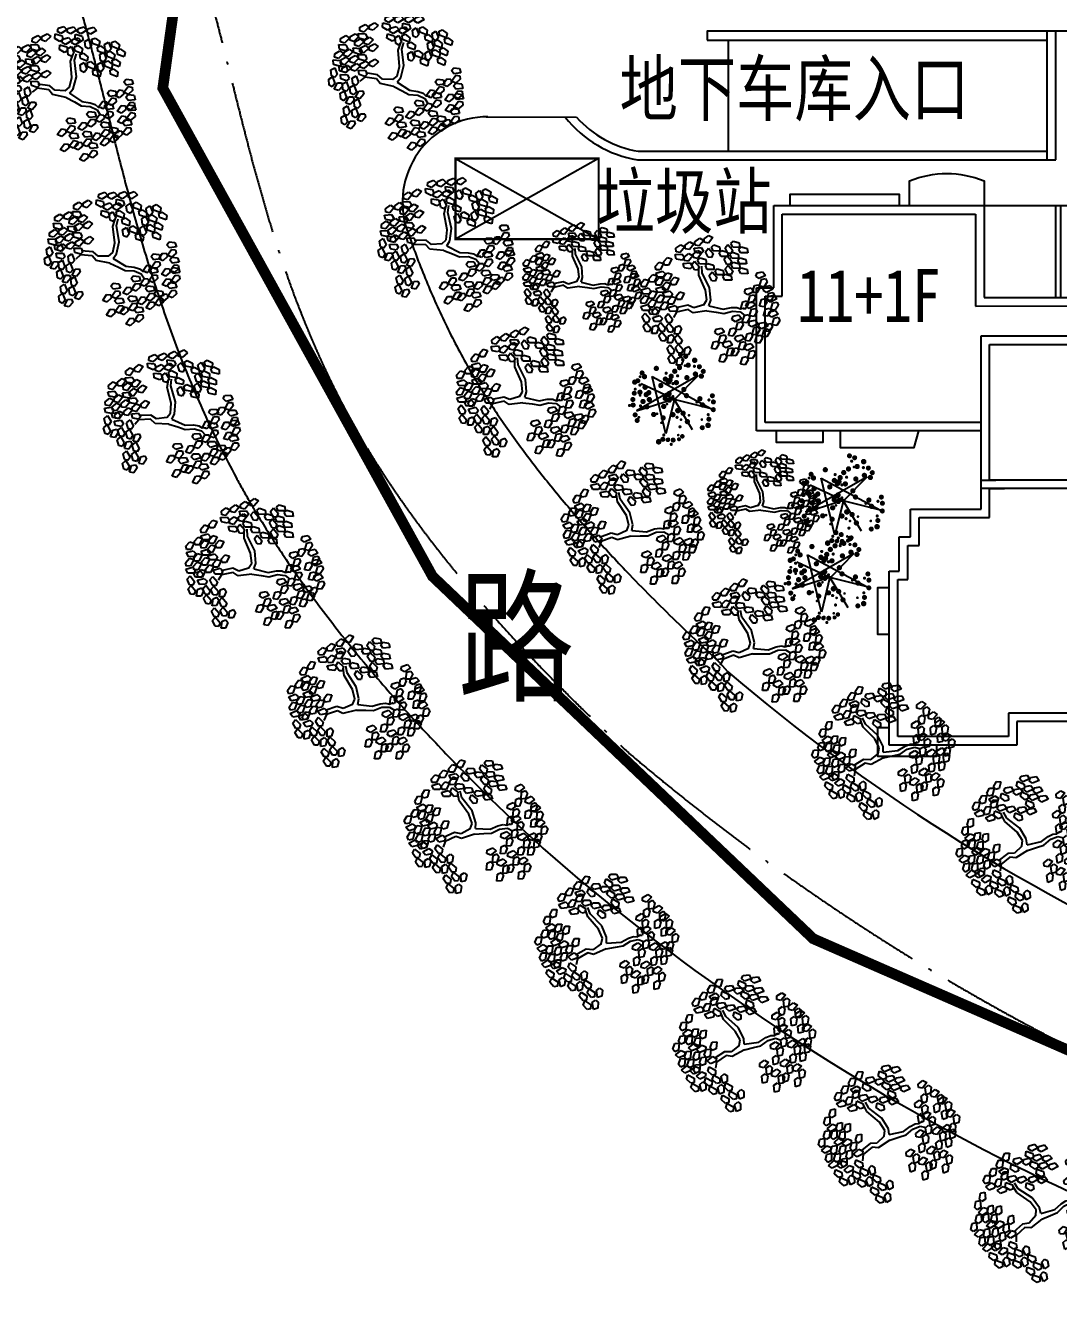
# Model space of a CAD drawing. Extents: x 302512 to 1034855, y -184136 to 410364.
# Drawn here: x 498352 to 546673, y 31654 to 91801 of the extents above; entities that cross this region are included whole.
import ezdxf
from ezdxf.enums import TextEntityAlignment as Align

# ---------------------------------------------------------------- set-up
doc = ezdxf.new("R2010")
doc.units = 0
doc.header["$MEASUREMENT"] = 0
doc.linetypes.add('ACAD_ISO04W100', pattern=[30.5, 24, -3, 0.5, -3])
doc.linetypes.add('DASHED2', pattern=[0.375, 0.25, -0.125])
for name, color, linetype in [('GREEN', 3, 'Continuous'), ('PUB_TEXT', 7, 'Continuous'), ('TREE', 3, 'Continuous'), ('TREE2', 84, 'Continuous'), ('WALL', 4, 'Continuous'), ('WZ', 2, 'Continuous'), ('建筑', 2, 'Continuous'), ('环境', 8, 'Continuous'), ('红线', 20, 'Continuous'), ('道路线', 161, 'Continuous')]:
    doc.layers.add(name, color=color, linetype=linetype)
doc.styles.add('-黑体', font='', dxfattribs={"width": 0.8})
doc.styles.add('DIM', font='txt')
doc.styles.get('-黑体').set_extended_font_data('黑体')

# ---------------------------------------------------------------- blocks, each defined once
blk = doc.blocks.new('A$C07F22EBB')
at = {"layer": 'WZ'}
for p, q in [((13999, 21473), (13999, 25770)), ((14239, 21473), (14239, 25770))]:
    blk.add_line(p, q, dxfattribs=at)
at = {"layer": '建筑'}
for p, q in [((800, 25770), (10640, 25770)), ((800, 21930), (800, 25770)), ((1200, 25370), (10240, 25370)), ((1200, 21530), (1200, 25370)), ((10240, 25370), (10244, 21070)), ((10640, 25770), (10643, 21470)), ((17595, 21475), (17600, 25770)), ((17600, 25770), (27425, 25794)), ((17995, 21076), (18000, 25371)), ((18000, 25371), (27026, 25393)), ((27026, 25393), (27035, 21558)), ((27425, 25794), (27434, 21959)), ((0, 15230), (0, 21930)), ((0, 21930), (800, 21930)), ((27434, 21959), (28234, 21961)), ((28234, 21961), (28250, 15261)), ((400, 15630), (400, 21530)), ((400, 21530), (1200, 21530)), ((10244, 21070), (17995, 21076)), ((10643, 21470), (17595, 21475)), ((27035, 21558), (27835, 21560)), ((27835, 21560), (27849, 15660)), ((10500, 12530), (10500, 19670)), ((10500, 19670), (15240, 19670)), ((10900, 12930), (10900, 19270)), ((10900, 19270), (14840, 19270)), ((14840, 19270), (14840, 12930)), ((15240, 19670), (15240, 12530)), ((27849, 15660), (15239, 15630)), ((10500, 15230), (0, 15230)), ((10500, 15630), (400, 15630)), ((10500, 12770), (10500, 15230)), ((14840, 15629), (14840, 12930)), ((28250, 15261), (15240, 15230)), ((15240, 15230), (15240, 12530)), ((10500, 11570), (10500, 12930)), ((10500, 12930), (11200, 12930)), ((14840, 12930), (10900, 12930)), ((14840, 12930), (12940, 12930)), ((15240, 12530), (10500, 12530)), ((10900, 11170), (10900, 12530)), ((10900, 12530), (11600, 12530)), ((15240, 12530), (13340, 12530)), ((7200, 11570), (10500, 11570)), ((7200, 10270), (7200, 11570)), ((7600, 11170), (10900, 11170)), ((7600, 9870), (7600, 11170)), ((6670, 10270), (7200, 10270)), ((6670, 8670), (6670, 10270)), ((19140, 10574), (19140, 2030)), ((19540, 10574), (19540, 1630)), ((7070, 9870), (7600, 9870)), ((7070, 8270), (7070, 9870)), ((6200, 8670), (6670, 8670)), ((6200, 530), (6200, 8670)), ((6600, 8270), (7070, 8270)), ((6600, 930), (6600, 8270)), ((11780, 2030), (11780, 930)), ((19140, 2030), (11780, 2030)), ((12180, 1630), (12180, 530)), ((19540, 1630), (12180, 1630)), ((11780, 930), (6600, 930)), ((12180, 530), (6200, 530))]:
    blk.add_line(p, q, dxfattribs=at)
for points in [[(7160, 25770), (7160, 26932, -0.194553), (10640, 26932), (10640, 25770), (17585, 25770), (17582, 26937, -0.194551), (21062, 26945), (21065, 25784)], [(17674, 15234, 0.292127), (18254, 12508, -0.217731), (19140, 10574)], [(18105, 15230, 0.308653), (18529, 12799, -0.216198), (19540, 10574, -0.261004)], [(19540, 6014, -1.219954), (14822, 1630, -5.709585)]]:
    blk.add_lwpolyline(points, format="xyb", dxfattribs=at)
for points in [[(1570, 25770), (1570, 26300), (6670, 26300), (6670, 25770)], [(21554, 25785), (21553, 26315), (26653, 26327), (26654, 25797)], [(920, 15230), (920, 14700), (3120, 14700), (3120, 15230)], [(3905, 15230), (3905, 14450), (7379, 14450), (7588, 15230)], [(20652, 15230), (20873, 14464), (24347, 14472), (24345, 15252)], [(25130, 15254), (25132, 14724), (27332, 14729), (27330, 15259)], [(6200, 5699), (5670, 5699), (5670, 7899), (6200, 7899)], [(8420, 530), (8420, 0), (5670, 0), (5670, 1350), (6200, 1350)]]:
    blk.add_lwpolyline(points, dxfattribs=at)
blk = doc.blocks.new('Plant22')
for p, q in [((-1850, -843), (452, 1797)), ((-254, 2085), (138, -85)), ((452, 1797), (949, -2202)), ((-1745, 1379), (138, -58)), ((2100, -398), (-1745, 1379)), ((138, -58), (-1850, -843)), ((112, -58), (-725, -1966)), ((949, -2202), (112, -58)), ((138, -85), (2100, -398))]:
    blk.add_line(p, q)
for points in [[(-490, 2451, 157, 157, 1), (-332, 2451, 157, 157, 1)], [(-311, 2351, 150, 150, 1), (-161, 2351, 150, 150, 1)], [(-6, 2374, 87.5, 87.5, 1), (81, 2374, 87.5, 87.5, 1)], [(112, 2163, 157, 157, 1), (269, 2163, 157, 157, 1)], [(214, 2410, 150, 150, 1), (364, 2410, 150, 150, 1)], [(-1771, 1897, 94.5, 94.5, 1), (-1676, 1897, 94.5, 94.5, 1)], [(-1653, 1739, 150, 150, 1), (-1503, 1739, 150, 150, 1)], [(-1391, 1943, 150, 150, 1), (-1241, 1943, 150, 150, 1)], [(-1144, 1379, 157, 157, 1), (-986, 1379, 157, 157, 1)], [(-1040, 2089, 150, 150, 1), (-890, 2089, 150, 150, 1)], [(-911, 1731, 78.7, 78.7, 1), (-832, 1731, 78.7, 78.7, 1)], [(-804, 1850, 157, 157, 1), (-646, 1850, 157, 157, 1)], [(-778, 2184, 87.5, 87.5, 1), (-691, 2184, 87.5, 87.5, 1)], [(-699, 1458, 157, 157, 1), (-542, 1458, 157, 157, 1)], [(-516, 1405, 157, 157, 1), (-359, 1405, 157, 157, 1)], [(-421, 2095, 94.5, 94.5, 1), (-326, 2095, 94.5, 94.5, 1)], [(-385, 1771, 157, 157, 1), (-228, 1771, 157, 157, 1)], [(923, 1876, 157, 157, 1), (1080, 1876, 157, 157, 1)], [(-2266, 1010, 150, 150, 1), (-2116, 1010, 150, 150, 1)], [(-2062, 1302, 150, 150, 1), (-1912, 1302, 150, 150, 1)], [(-2024, 1034, 87.5, 87.5, 1), (-1937, 1034, 87.5, 87.5, 1)], [(-1411, 1357, 94.5, 94.5, 1), (-1316, 1357, 94.5, 94.5, 1)], [(-1274, 1013, 157, 157, 1), (-1117, 1013, 157, 157, 1)], [(-830, 1144, 157, 157, 1), (-672, 1144, 157, 157, 1)], [(243, 1066, 157, 157, 1), (400, 1066, 157, 157, 1)], [(674, 813, 165, 165, 1), (839, 813, 165, 165, 1)], [(713, 1066, 157, 157, 1), (871, 1066, 157, 157, 1)], [(818, 804, 157, 157, 1), (975, 804, 157, 157, 1)], [(1053, 883, 157, 157, 1), (1211, 883, 157, 157, 1)], [(1055, 1231, 94.5, 94.5, 1), (1150, 1231, 94.5, 94.5, 1)], [(1420, 883, 157, 157, 1), (1577, 883, 157, 157, 1)], [(1760, 778, 157, 157, 1), (1917, 778, 157, 157, 1)], [(2279, 890, 94.5, 94.5, 1), (2374, 890, 94.5, 94.5, 1)], [(2432, 1185, 150, 150, 1), (2582, 1185, 150, 150, 1)], [(2520, 864, 150, 150, 1), (2670, 864, 150, 150, 1)], [(-1405, 412, 157, 157, 1), (-1248, 412, 157, 157, 1)], [(-1217, 274, 78.7, 78.7, 1), (-1138, 274, 78.7, 78.7, 1)], [(-673, 203, 157, 157, 1), (-515, 203, 157, 157, 1)], [(-407, 130, 78.7, 78.7, 1), (-328, 130, 78.7, 78.7, 1)], [(-228, 412, 157, 157, 1), (-71, 412, 157, 157, 1)], [(-176, 151, 157, 157, 1), (-19, 151, 157, 157, 1)], [(66, -70, 100, 100, 1), (166, -70, 100, 100, 1)], [(138, 386, 157, 157, 1), (295, 386, 157, 157, 1)], [(155, 98, 94.5, 94.5, 1), (250, 98, 94.5, 94.5, 1)], [(785, 548, 94.5, 94.5, 1), (880, 548, 94.5, 94.5, 1)], [(923, 412, 157, 157, 1), (1080, 412, 157, 157, 1)], [(1325, 584, 94.5, 94.5, 1), (1420, 584, 94.5, 94.5, 1)], [(1524, 72, 157, 157, 1), (1682, 72, 157, 157, 1)], [(2078, 580, 78.7, 78.7, 1), (2156, 580, 78.7, 78.7, 1)], [(2178, 438, 157, 157, 1), (2335, 438, 157, 157, 1)], [(2369, 98, 94.5, 94.5, 1), (2464, 98, 94.5, 94.5, 1)], [(2636, 291, 165, 165, 1), (2801, 291, 165, 165, 1)], [(-2566, -770, 165, 165, 1), (-2401, -770, 165, 165, 1)], [(-2295, -886, 150, 150, 1), (-2145, -886, 150, 150, 1)], [(-2023, -783, 94.5, 94.5, 1), (-1928, -783, 94.5, 94.5, 1)], [(-1505, -248, 78.7, 78.7, 1), (-1426, -248, 78.7, 78.7, 1)], [(-1248, -163, 157, 157, 1), (-1091, -163, 157, 157, 1)], [(-751, -529, 157, 157, 1), (-594, -529, 157, 157, 1)], [(-709, -819, 94.5, 94.5, 1), (-614, -819, 94.5, 94.5, 1)], [(-388, -626, 165, 165, 1), (-223, -626, 165, 165, 1)], [(635, -529, 157, 157, 1), (792, -529, 157, 157, 1)], [(844, -189, 157, 157, 1), (1002, -189, 157, 157, 1)], [(1995, -215, 157, 157, 1), (2152, -215, 157, 157, 1)], [(2100, -581, 157, 157, 1), (2257, -581, 157, 157, 1)], [(2403, -507, 150, 150, 1), (2553, -507, 150, 150, 1)], [(2491, -157, 150, 150, 1), (2641, -157, 150, 150, 1)], [(2486, -117, 87.5, 87.5, 1), (2573, -117, 87.5, 87.5, 1)], [(-2241, -902, 87.5, 87.5, 1), (-2154, -902, 87.5, 87.5, 1)], [(-2221, -1467, 94.5, 94.5, 1), (-2126, -1467, 94.5, 94.5, 1)], [(-2141, -1149, 135, 135, 1), (-2006, -1149, 135, 135, 1)], [(-2029, -1159, 78.8, 78.8, 1), (-1950, -1159, 78.8, 78.8, 1)], [(-1974, -1411, 150, 150, 1), (-1824, -1411, 150, 150, 1)], [(-1523, -1489, 78.7, 78.7, 1), (-1444, -1489, 78.7, 78.7, 1)], [(-1069, -1287, 94.5, 94.5, 1), (-974, -1287, 94.5, 94.5, 1)], [(-677, -1093, 78.7, 78.7, 1), (-598, -1093, 78.7, 78.7, 1)], [(-594, -1470, 157, 157, 1), (-437, -1470, 157, 157, 1)], [(-333, -973, 157, 157, 1), (-175, -973, 157, 157, 1)], [(-191, -1327, 78.7, 78.7, 1), (-112, -1327, 78.7, 78.7, 1)], [(739, -1627, 157, 157, 1), (897, -1627, 157, 157, 1)], [(709, -1255, 78.7, 78.7, 1), (788, -1255, 78.7, 78.7, 1)], [(949, -1287, 157, 157, 1), (1106, -1287, 157, 157, 1)], [(-1722, -1671, 120, 120, 1), (-1602, -1671, 120, 120, 1)], [(-1470, -1730, 135, 135, 1), (-1335, -1730, 135, 135, 1)], [(-369, -2402, 150, 150, 1), (-219, -2402, 150, 150, 1)], [(43, -2100, 78.7, 78.7, 1), (122, -2100, 78.7, 78.7, 1)], [(273, -2431, 150, 150, 1), (423, -2431, 150, 150, 1)], [(497, -2240, 94.5, 94.5, 1), (592, -2240, 94.5, 94.5, 1)], [(886, -2315, 150, 150, 1), (1036, -2315, 150, 150, 1)], [(1235, -1772, 94.5, 94.5, 1), (1330, -1772, 94.5, 94.5, 1)], [(1265, -2052, 150, 150, 1), (1415, -2052, 150, 150, 1)], [(1528, -1790, 150, 150, 1), (1678, -1790, 150, 150, 1)], [(-64, -2605, 165, 165, 1), (101, -2605, 165, 165, 1)]]:
    blk.add_lwpolyline(points, format="xyseb", close=True)
blk = doc.blocks.new('M_F18')
for p, q in [((-1054, 1505), (-932, 1605)), ((-1042, 1414), (-1054, 1505)), ((-933, 1400), (-1042, 1414)), ((-824, 1552), (-933, 1400)), ((-932, 1605), (-824, 1552)), ((-827, 1317), (-704, 1418)), ((-817, 1597), (-695, 1697)), ((-805, 1506), (-817, 1597)), ((-696, 1492), (-805, 1506)), ((-704, 1418), (-596, 1365)), ((-586, 1644), (-696, 1492)), ((-695, 1697), (-586, 1644)), ((-589, 1409), (-467, 1509)), ((-577, 1318), (-589, 1409)), ((-358, 1456), (-468, 1304)), ((-467, 1509), (-358, 1456)), ((-353, 1287), (-231, 1387)), ((-231, 1387), (-122, 1334)), ((-2, 1553), (59, 1699)), ((52, 1478), (-2, 1553)), ((155, 1517), (52, 1478)), ((59, 1699), (179, 1703)), ((179, 1703), (155, 1517)), ((208, 1557), (250, 1658)), ((327, 1412), (208, 1557)), ((236, 1304), (277, 1406)), ((250, 1658), (341, 1647)), ((277, 1406), (369, 1394)), ((406, 1503), (327, 1412)), ((341, 1647), (406, 1503)), ((369, 1394), (434, 1250)), ((410, 1506), (470, 1652)), ((464, 1432), (410, 1506)), ((566, 1470), (464, 1432)), ((470, 1652), (591, 1656)), ((591, 1656), (566, 1470)), ((620, 1510), (662, 1612)), ((739, 1365), (620, 1510)), ((662, 1612), (753, 1600)), ((681, 1450), (742, 1595)), ((735, 1375), (681, 1450)), ((838, 1414), (735, 1375)), ((818, 1456), (739, 1365)), ((742, 1595), (863, 1600)), ((753, 1600), (818, 1456)), ((863, 1600), (838, 1414)), ((891, 1454), (933, 1555)), ((1010, 1309), (891, 1454)), ((933, 1555), (1024, 1544)), ((1090, 1400), (1010, 1309)), ((1024, 1544), (1090, 1400)), ((1041, 1252), (1101, 1398)), ((1101, 1398), (1222, 1403)), ((1222, 1403), (1197, 1217)), ((-1554, 1048), (-1446, 1103)), ((-1548, 890), (-1554, 1048)), ((-1446, 1103), (-1391, 923)), ((-1265, 1017), (-1143, 1117)), ((-1034, 1064), (-1144, 912)), ((-1143, 1117), (-1034, 1064)), ((-1067, 1335), (-881, 1359)), ((-1032, 1219), (-1067, 1335)), ((-875, 1198), (-1032, 1219)), ((-1027, 1109), (-905, 1209)), ((-1015, 1018), (-1027, 1109)), ((-797, 1156), (-906, 1004)), ((-905, 1209), (-797, 1156)), ((-881, 1359), (-817, 1269)), ((-817, 1269), (-875, 1198)), ((-839, 1147), (-653, 1171)), ((-804, 1031), (-839, 1147)), ((-814, 1226), (-827, 1317)), ((-705, 1212), (-814, 1226)), ((-647, 1010), (-804, 1031)), ((-596, 1365), (-705, 1212)), ((-653, 1171), (-589, 1082)), ((-589, 1082), (-647, 1010)), ((-603, 1025), (-417, 1049)), ((-590, 1196), (-468, 1296)), ((-578, 1105), (-590, 1196)), ((-469, 1090), (-578, 1105)), ((-468, 1304), (-577, 1318)), ((-359, 1243), (-469, 1090)), ((-468, 1296), (-359, 1243)), ((-417, 1049), (-353, 960)), ((-340, 1196), (-353, 1287)), ((-232, 1182), (-340, 1196)), ((-122, 1334), (-232, 1182)), ((182, 1055), (243, 1201)), ((236, 981), (182, 1055)), ((355, 1159), (236, 1304)), ((243, 1201), (363, 1206)), ((363, 1206), (339, 1019)), ((434, 1250), (355, 1159)), ((392, 1059), (434, 1161)), ((511, 914), (392, 1059)), ((434, 1161), (525, 1149)), ((506, 886), (567, 1032)), ((525, 1149), (590, 1006)), ((567, 1032), (688, 1037)), ((647, 1257), (689, 1359)), ((767, 1112), (647, 1257)), ((688, 1037), (663, 851)), ((689, 1359), (780, 1347)), ((846, 1204), (767, 1112)), ((780, 1347), (846, 1204)), ((919, 1201), (961, 1302)), ((1038, 1056), (919, 1201)), ((961, 1302), (1052, 1291)), ((1117, 1147), (1038, 1056)), ((1095, 1178), (1041, 1252)), ((1052, 1291), (1117, 1147)), ((1197, 1217), (1095, 1178)), ((1251, 1257), (1292, 1358)), ((1370, 1111), (1251, 1257)), ((1278, 1004), (1320, 1105)), ((1292, 1358), (1384, 1347)), ((1320, 1105), (1411, 1094)), ((1449, 1203), (1370, 1111)), ((1384, 1347), (1449, 1203)), ((1411, 1094), (1477, 950)), ((-1625, 804), (-1517, 858)), ((-1619, 646), (-1625, 804)), ((-1468, 845), (-1548, 890)), ((-1517, 858), (-1462, 679)), ((-1491, 533), (-1397, 695)), ((-1391, 923), (-1468, 845)), ((-1397, 695), (-1287, 692)), ((-1287, 692), (-1266, 603)), ((-1278, 847), (-1091, 871)), ((-1242, 731), (-1278, 847)), ((-1252, 926), (-1265, 1017)), ((-1144, 912), (-1252, 926)), ((-1086, 710), (-1242, 731)), ((-1091, 871), (-1027, 781)), ((-1027, 781), (-1086, 710)), ((-906, 1004), (-1015, 1018)), ((-949, 611), (-826, 711)), ((-826, 711), (-718, 658)), ((-686, 745), (-564, 845)), ((-674, 654), (-686, 745)), ((-567, 909), (-603, 1025)), ((-411, 888), (-567, 909)), ((-456, 792), (-565, 639)), ((-564, 845), (-456, 792)), ((-449, 837), (-327, 937)), ((-437, 746), (-449, 837)), ((-328, 731), (-437, 746)), ((-353, 960), (-411, 888)), ((-218, 884), (-328, 731)), ((-327, 937), (-218, 884)), ((339, 1019), (236, 981)), ((420, 806), (461, 908)), ((539, 661), (420, 806)), ((461, 908), (553, 897)), ((560, 812), (506, 886)), ((590, 1006), (511, 914)), ((618, 753), (539, 661)), ((543, 648), (578, 751)), ((553, 897), (618, 753)), ((663, 851), (560, 812)), ((716, 890), (758, 992)), ((835, 745), (716, 890)), ((744, 638), (786, 739)), ((758, 992), (849, 981)), ((786, 739), (877, 728)), ((914, 837), (835, 745)), ((849, 981), (914, 837)), ((877, 728), (942, 584)), ((953, 670), (1014, 816)), ((1014, 816), (1134, 821)), ((1134, 821), (1110, 635)), ((1146, 858), (1206, 1004)), ((1200, 784), (1146, 858)), ((1163, 675), (1205, 776)), ((1303, 822), (1200, 784)), ((1205, 776), (1296, 765)), ((1206, 1004), (1327, 1008)), ((1397, 859), (1278, 1004)), ((1296, 765), (1361, 621)), ((1327, 1008), (1303, 822)), ((1356, 862), (1398, 964)), ((1475, 717), (1356, 862)), ((1383, 609), (1425, 711)), ((1477, 950), (1397, 859)), ((1398, 964), (1489, 952)), ((1425, 711), (1516, 699)), ((1554, 809), (1475, 717)), ((1489, 952), (1554, 809)), ((1516, 699), (1582, 556)), ((-1694, 532), (-1586, 586)), ((-1689, 374), (-1694, 532)), ((-1609, 329), (-1689, 374)), ((-1539, 601), (-1619, 646)), ((-1531, 407), (-1609, 329)), ((-1586, 586), (-1531, 407)), ((-1462, 679), (-1539, 601)), ((-1377, 491), (-1491, 533)), ((-1449, 334), (-1342, 389)), ((-1379, 579), (-1271, 633)), ((-1373, 421), (-1379, 579)), ((-1266, 603), (-1377, 491)), ((-1293, 376), (-1373, 421)), ((-1342, 389), (-1286, 209)), ((-1216, 454), (-1293, 376)), ((-1271, 633), (-1216, 454)), ((-1199, 349), (-1012, 373)), ((-1163, 234), (-1199, 349)), ((-1186, 520), (-1064, 620)), ((-1174, 429), (-1186, 520)), ((-1065, 414), (-1174, 429)), ((-955, 567), (-1065, 414)), ((-1064, 620), (-955, 567)), ((-1012, 373), (-949, 284)), ((-824, 235), (-990, 347)), ((-824, 338), (-981, 432)), ((-936, 520), (-949, 611)), ((-827, 506), (-936, 520)), ((-718, 658), (-827, 506)), ((-699, 574), (-513, 598)), ((-664, 459), (-699, 574)), ((-565, 639), (-674, 654)), ((-507, 438), (-664, 459)), ((-513, 598), (-449, 509)), ((-449, 509), (-507, 438)), ((289, 263), (377, 469)), ((377, 469), (456, 591)), ((394, 216), (473, 441)), ((456, 591), (543, 648)), ((473, 441), (605, 601)), ((594, 379), (654, 525)), ((648, 305), (594, 379)), ((605, 601), (754, 648)), ((750, 344), (648, 305)), ((654, 525), (775, 530)), ((863, 492), (744, 638)), ((775, 530), (750, 344)), ((804, 383), (846, 485)), ((923, 238), (804, 383)), ((846, 485), (937, 474)), ((942, 584), (863, 492)), ((937, 474), (1002, 330)), ((1007, 596), (953, 670)), ((1110, 635), (1007, 596)), ((1282, 529), (1163, 675)), ((1191, 422), (1232, 523)), ((1310, 277), (1191, 422)), ((1232, 523), (1324, 512)), ((1361, 621), (1282, 529)), ((1389, 368), (1310, 277)), ((1324, 512), (1389, 368)), ((1503, 464), (1383, 609)), ((1409, 220), (1469, 366)), ((1469, 366), (1590, 370)), ((1582, 556), (1503, 464)), ((1590, 370), (1565, 184)), ((-1765, 287), (-1657, 342)), ((-1759, 129), (-1765, 287)), ((-1679, 84), (-1759, 129)), ((-1602, 162), (-1679, 84)), ((-1657, 342), (-1602, 162)), ((-1631, 16), (-1537, 179)), ((-1517, -25), (-1631, 16)), ((-1537, 179), (-1428, 176)), ((-1406, 86), (-1517, -25)), ((-1444, 176), (-1449, 334)), ((-1364, 131), (-1444, 176)), ((-1428, 176), (-1406, 86)), ((-1286, 209), (-1364, 131)), ((-1316, 63), (-1222, 226)), ((-1202, 21), (-1316, 63)), ((-1222, 226), (-1112, 223)), ((-1091, 133), (-1202, 21)), ((-1007, 213), (-1163, 234)), ((-1112, 223), (-1091, 133)), ((-949, 284), (-1007, 213)), ((-386, 282), (-824, 338)), ((-394, 159), (-824, 235)), ((-158, 37), (-394, 159)), ((-96, 122), (-386, 282)), ((-96, -103), (-158, 37)), ((0, 0), (-96, 122)), ((0, 0), (289, 263)), ((88, -122), (254, 66)), ((254, 66), (394, 216)), ((831, 131), (873, 232)), ((951, -15), (831, 131)), ((873, 232), (964, 221)), ((1002, 330), (923, 238)), ((1030, 77), (951, -15)), ((964, 221), (1030, 77)), ((1076, 145), (1136, 291)), ((1130, 70), (1076, 145)), ((1232, 109), (1130, 70)), ((1136, 291), (1257, 295)), ((1257, 295), (1232, 109)), ((1286, 149), (1327, 250)), ((1405, 4), (1286, 149)), ((1327, 250), (1419, 239)), ((1484, 95), (1405, 4)), ((1463, 145), (1409, 220)), ((1419, 239), (1484, 95)), ((1565, 184), (1463, 145)), ((1619, 224), (1660, 325)), ((1738, 79), (1619, 224)), ((1646, -29), (1688, 72)), ((1660, 325), (1752, 314)), ((1688, 72), (1779, 61)), ((1817, 170), (1738, 79)), ((1752, 314), (1817, 170)), ((1779, 61), (1845, -83)), ((-1686, -196), (-1592, -120)), ((-1647, -349), (-1686, -196)), ((-1592, -120), (-1500, -284)), ((-1500, -284), (-1559, -377)), ((-1143, -337), (-1049, -261)), ((-1104, -490), (-1143, -337)), ((-1049, -261), (-957, -425)), ((-96, -103), (-175, -366)), ((88, -122), (-79, -451)), ((629, -193), (689, -48)), ((683, -268), (629, -193)), ((785, -229), (683, -268)), ((689, -48), (810, -43)), ((810, -43), (785, -229)), ((839, -189), (881, -88)), ((958, -334), (839, -189)), ((866, -442), (908, -341)), ((881, -88), (972, -99)), ((908, -341), (999, -352)), ((1037, -243), (958, -334)), ((972, -99), (1037, -243)), ((1032, -212), (1092, -66)), ((1086, -287), (1032, -212)), ((1188, -248), (1086, -287)), ((1092, -66), (1213, -62)), ((1213, -62), (1188, -248)), ((1242, -208), (1284, -106)), ((1361, -353), (1242, -208)), ((1284, -106), (1375, -118)), ((1313, -104), (1355, -3)), ((1432, -249), (1313, -104)), ((1355, -3), (1446, -14)), ((1440, -262), (1361, -353)), ((1375, -118), (1440, -262)), ((1512, -158), (1432, -249)), ((1446, -14), (1512, -158)), ((1765, -174), (1646, -29)), ((1845, -83), (1765, -174)), ((-1703, -450), (-1609, -374)), ((-1664, -603), (-1703, -450)), ((-1576, -631), (-1664, -603)), ((-1559, -377), (-1647, -349)), ((-1609, -374), (-1517, -538)), ((-1517, -538), (-1576, -631)), ((-1515, -687), (-1458, -508)), ((-1458, -508), (-1350, -488)), ((-1310, -571), (-1395, -704)), ((-1361, -675), (-1267, -599)), ((-1322, -828), (-1361, -675)), ((-1350, -488), (-1310, -571)), ((-1344, -422), (-1250, -345)), ((-1305, -575), (-1344, -422)), ((-1217, -602), (-1305, -575)), ((-1267, -599), (-1175, -763)), ((-1250, -345), (-1158, -509)), ((-1158, -509), (-1217, -602)), ((-1160, -591), (-1066, -515)), ((-1121, -744), (-1160, -591)), ((-1016, -517), (-1104, -490)), ((-1066, -515), (-974, -679)), ((-974, -679), (-1033, -771)), ((-957, -425), (-1016, -517)), ((-972, -828), (-915, -649)), ((-915, -649), (-807, -629)), ((-807, -629), (-767, -711)), ((-757, -685), (-663, -609)), ((-718, -838), (-757, -685)), ((-740, -431), (-646, -355)), ((-701, -584), (-740, -431)), ((-613, -611), (-701, -584)), ((-663, -609), (-571, -773)), ((-646, -355), (-554, -519)), ((-554, -519), (-613, -611)), ((-324, -460), (-447, -761)), ((-228, -516), (-342, -807)), ((-175, -366), (-324, -460)), ((-79, -451), (-228, -516)), ((986, -587), (866, -442)), ((1065, -496), (986, -587)), ((999, -352), (1065, -496)), ((1269, -461), (1311, -359)), ((1389, -606), (1269, -461)), ((1311, -359), (1402, -371)), ((1468, -515), (1389, -606)), ((1402, -371), (1468, -515)), ((-1545, -1023), (-1451, -947)), ((-1506, -1176), (-1545, -1023)), ((-1528, -769), (-1434, -693)), ((-1489, -922), (-1528, -769)), ((-1395, -704), (-1515, -687)), ((-1401, -949), (-1489, -922)), ((-1451, -947), (-1359, -1111)), ((-1434, -693), (-1342, -857)), ((-1342, -857), (-1401, -949)), ((-1235, -856), (-1322, -828)), ((-1175, -763), (-1235, -856)), ((-1173, -912), (-1116, -733)), ((-1053, -929), (-1173, -912)), ((-1169, -1023), (-1075, -946)), ((-1130, -1176), (-1169, -1023)), ((-1033, -771), (-1121, -744)), ((-1116, -733), (-1008, -713)), ((-1075, -946), (-983, -1110)), ((-968, -796), (-1053, -929)), ((-1008, -713), (-968, -796)), ((-852, -844), (-972, -828)), ((-967, -910), (-873, -834)), ((-928, -1063), (-967, -910)), ((-873, -834), (-782, -998)), ((-767, -711), (-852, -844)), ((-782, -998), (-841, -1090)), ((-748, -929), (-654, -852)), ((-709, -1082), (-748, -929)), ((-630, -865), (-718, -838)), ((-654, -852), (-562, -1016)), ((-571, -773), (-630, -865)), ((-562, -1016), (-621, -1109)), ((-569, -922), (-512, -743)), ((-449, -938), (-569, -922)), ((-512, -743), (-404, -723)), ((-364, -805), (-449, -938)), ((-434, -1022), (-248, -1004)), ((-403, -1138), (-434, -1022)), ((-404, -723), (-364, -805)), ((-342, -807), (-272, -958)), ((-248, -1004), (-187, -1095)), ((-26, -1056), (0, -949)), ((0, -949), (91, -946)), ((91, -946), (179, -1077)), ((-1419, -1203), (-1506, -1176)), ((-1359, -1111), (-1419, -1203)), ((-1357, -1260), (-1300, -1081)), ((-1237, -1276), (-1357, -1260)), ((-1300, -1081), (-1192, -1061)), ((-1152, -1143), (-1237, -1276)), ((-1192, -1061), (-1152, -1143)), ((-1186, -1276), (-1092, -1200)), ((-1147, -1429), (-1186, -1276)), ((-1042, -1203), (-1130, -1176)), ((-1092, -1200), (-1000, -1364)), ((-1000, -1364), (-1059, -1457)), ((-983, -1110), (-1042, -1203)), ((-998, -1513), (-941, -1334)), ((-985, -1164), (-891, -1088)), ((-946, -1317), (-985, -1164)), ((-858, -1344), (-946, -1317)), ((-941, -1334), (-833, -1314)), ((-841, -1090), (-928, -1063)), ((-891, -1088), (-799, -1251)), ((-799, -1251), (-858, -1344)), ((-833, -1314), (-793, -1397)), ((-797, -1400), (-739, -1221)), ((-765, -1182), (-671, -1106)), ((-726, -1335), (-765, -1182)), ((-739, -1221), (-631, -1201)), ((-639, -1363), (-726, -1335)), ((-621, -1109), (-709, -1082)), ((-592, -1284), (-677, -1417)), ((-671, -1106), (-580, -1270)), ((-580, -1270), (-639, -1363)), ((-631, -1201), (-592, -1284)), ((-577, -1419), (-520, -1240)), ((-520, -1240), (-412, -1220)), ((-372, -1303), (-458, -1436)), ((-412, -1220), (-372, -1303)), ((-247, -1164), (-403, -1138)), ((-347, -1312), (-160, -1295)), ((-315, -1429), (-347, -1312)), ((-187, -1095), (-247, -1164)), ((-209, -1140), (-22, -1122)), ((-178, -1257), (-209, -1140)), ((-22, -1283), (-178, -1257)), ((-160, -1295), (-99, -1386)), ((115, -1180), (-26, -1056)), ((-22, -1122), (38, -1214)), ((38, -1214), (-22, -1283)), ((62, -1347), (87, -1240)), ((203, -1471), (62, -1347)), ((87, -1240), (179, -1237)), ((179, -1077), (115, -1180)), ((170, -1125), (357, -1107)), ((202, -1241), (170, -1125)), ((179, -1237), (266, -1368)), ((357, -1268), (202, -1241)), ((266, -1368), (203, -1471)), ((357, -1107), (418, -1198)), ((418, -1198), (357, -1268)), ((395, -1243), (582, -1225)), ((427, -1360), (395, -1243)), ((583, -1386), (427, -1360)), ((579, -1159), (604, -1052)), ((719, -1283), (579, -1159)), ((582, -1225), (643, -1317)), ((643, -1317), (583, -1386)), ((604, -1052), (696, -1049)), ((696, -1049), (783, -1181)), ((718, -1371), (810, -1368)), ((783, -1181), (719, -1283)), ((810, -1368), (897, -1500)), ((-1059, -1457), (-1147, -1429)), ((-878, -1530), (-998, -1513)), ((-793, -1397), (-878, -1530)), ((-677, -1417), (-797, -1400)), ((-785, -1519), (-598, -1501)), ((-753, -1636), (-785, -1519)), ((-598, -1662), (-753, -1636)), ((-598, -1501), (-537, -1593)), ((-537, -1593), (-598, -1662)), ((-458, -1436), (-577, -1419)), ((-560, -1637), (-373, -1620)), ((-528, -1754), (-560, -1637)), ((-376, -1553), (-351, -1446)), ((-236, -1678), (-376, -1553)), ((-373, -1620), (-312, -1711)), ((-312, -1711), (-372, -1780)), ((-351, -1446), (-259, -1443)), ((-159, -1455), (-315, -1429)), ((-259, -1443), (-172, -1575)), ((-172, -1575), (-236, -1678)), ((-99, -1386), (-159, -1455)), ((-122, -1431), (65, -1413)), ((-90, -1547), (-122, -1431)), ((66, -1574), (-90, -1547)), ((65, -1413), (126, -1504)), ((126, -1504), (66, -1574)), ((284, -1444), (471, -1426)), ((316, -1561), (284, -1444)), ((471, -1587), (316, -1561)), ((471, -1426), (532, -1518)), ((532, -1518), (471, -1587)), ((509, -1562), (696, -1544)), ((541, -1679), (509, -1562)), ((697, -1705), (541, -1679)), ((693, -1478), (718, -1371)), ((833, -1603), (693, -1478)), ((696, -1544), (757, -1636)), ((757, -1636), (697, -1705)), ((897, -1500), (833, -1603)), ((-372, -1780), (-528, -1754))]:
    blk.add_line(p, q)
at = {"width": 0.8, "flags": 9}
for tag in ['XSIZE', 'YSIZE']:
    blk.add_attdef(tag, (0, 0), '', height=0.5, dxfattribs=at)
at = {"style": 'DIM', "flags": 1}
for tag in ['YVALUE', 'XVALUE']:
    blk.add_attdef(tag, (0, 0), '', height=0.02, dxfattribs=at)
blk = doc.blocks.new('Z')
at = {"layer": 'TREE2', "xscale": 1.755, "yscale": 1.755, "zscale": 1.755}
blk.add_blockref('M_F18', (0, 0), dxfattribs=at)

msp = doc.modelspace()

# ---------------------------------------------------------------- hatches: boundary and pattern name
at = {"layer": '环境', "ltscale": 100}
h = msp.add_hatch(dxfattribs=at)
h.set_pattern_fill('HONEY', color=256, scale=3000, style=0)
h.set_pattern_definition([(0, (-609984.1, -119640.78), (562.5, 324.759525), [375, -750]), (120, (-609984.1, -119640.78), (-562.5, 324.75953), [375, -750]), (60, (-609984.1, -119640.78), (1e-06, 649.51905), [-750, 375])])
edge = h.paths.add_edge_path()
edge.add_arc((562249, 272766), 7500, 246.42182, 293.57818)
edge.add_line((565249, 265892), (565249, 213780))
edge.add_arc((309718, 235108), 256420, 352.07481, 355.22888, ccw=False)
edge.add_arc((559250, 192001), 8932, 60.20638, 100.19838)
edge.add_arc((388102, 227754), 171697, 350.96543, 355.41303)
edge.add_line((559249, 214023), (559249, 265892))
edge = h.paths.add_edge_path()
edge.add_arc((582482, 4293), 31665, 92.4113, 103.27756, ccw=False)
edge.add_arc((302225, -12260), 283056, 9.8022, 24.78776)
edge.add_arc((633514, 144869), 83671, 157.14202, 207.36096, ccw=False)
edge.add_arc((557018, 186191), 8841, 226.0357, 266.07337, ccw=False)
edge.add_arc((633078, 145012), 89267, 157.04434, 206.23192)
edge.add_arc((304570, -11473), 274619, 9.76646, 25.22338, ccw=False)

# ---------------------------------------------------------------- linework, layer by layer
at = {"layer": 'PUB_TEXT', "linetype": 'DASHED2', "ltscale": 11501}
msp.add_lwpolyline([(679157, 151273, 500, 500, 0), (674477, 179623, 500, 500, 0), (570707, 177823, 500, 500, 0), (555677, 191093, 500, 500, 0), (576317, 296223, 500, 500, 0), (582277, 325893, 500, 500, 0), (611027, 352093, 500, 500, 0), (587227, 362593, 500, 500, 0), (568227, 384593, 500, 500, 0), (507727, 367093, 500, 500, 0), (519927, 321593, 500, 500, 0), (525257, 322673, 500, 500, 0), (524047, 295193, 500, 500, 0), (523197, 273733, 500, 500, 0), (513647, 246793, 500, 500, 0), (511727, 220833, 500, 500, 0), (509167, 213603, 500, 500, 0), (488787, 113993, 500, 500, 0), (505977, 97613, 500, 500, 0), (504767, 88883, 500, 500, 0), (517387, 66043, 500, 500, 0), (535207, 49083, 500, 500, 0), (563797, 36593, 500, 500, 0), (551657, 5253, 500, 500, 0)], format="xyseb", dxfattribs=at)
at = {"layer": 'WALL'}
for p, q in [((518468, 85586), (525161, 81817)), ((525161, 85586), (518468, 81817))]:
    msp.add_line(p, q, dxfattribs=at)
msp.add_lwpolyline([(518468, 85586, 100, 100, 0), (525161, 85586, 100, 100, 0), (525161, 81817, 100, 100, 0), (518468, 81817, 100, 100, 0)], format="xyseb", close=True, dxfattribs=at)
at = {"layer": 'WZ'}
msp.add_arc((590624, 130764), 103106, 228.6885, 255.66414, dxfattribs=at)
msp.add_open_spline([(515262, 346086), (515270, 346053), (515278, 346021), (515452, 345316), (515608, 344680), (515905, 343470), (516045, 342895), (516280, 341925), (516378, 341518), (516566, 340732), (516656, 340352), (516814, 339681), (516883, 339385), (517017, 338806), (517081, 338524), (517207, 337971), (517267, 337700), (517385, 337166), (517442, 336904), (517554, 336385), (517608, 336129), (517715, 335619), (517767, 335366), (517830, 335052), (517842, 334991), (517868, 334862), (517882, 334794), (517909, 334659), (517922, 334591), (517962, 334389), (517988, 334253), (518067, 333847), (518118, 333577), (518269, 332765), (518365, 332225), (518601, 330839), (518734, 329995), (518975, 328310), (519084, 327469), (519276, 325791), (519359, 324953), (519439, 323986), (519449, 323854), (519480, 323459), (519498, 323195), (519526, 322788), (519535, 322643), (519548, 322419), (519553, 322338), (519560, 322221), (519562, 322184), (519566, 322111), (519568, 322074), (519574, 321964), (519577, 321890), (519589, 321670), (519596, 321522), (519616, 321080), (519627, 320784), (519657, 319891), (519670, 319291), (519685, 318085), (519687, 317479), (519680, 316261), (519671, 315649), (519645, 314419), (519628, 313801), (519587, 312558), (519563, 311934), (519509, 310680), (519480, 310049), (519417, 308783), (519384, 308146), (519316, 306867), (519281, 306225), (519211, 304934), (519176, 304285), (519108, 302981), (519075, 302327), (519012, 301011), (518983, 300350), (518952, 299591), (518948, 299496), (518941, 299307), (518937, 299213), (518927, 298929), (518920, 298741), (518900, 298175), (518887, 297799), (518853, 296705), (518832, 295990), (518794, 294565), (518776, 293856), (518740, 292444), (518722, 291742), (518684, 290344), (518664, 289648), (518620, 288265), (518596, 287577), (518540, 286209), (518510, 285529), (518440, 284177), (518400, 283505), (518311, 282169), (518262, 281506), (518150, 280187), (518088, 279533), (517949, 278232), (517873, 277586), (517704, 276304), (517612, 275668), (517495, 274939), (517479, 274841), (517431, 274548), (517398, 274354), (517345, 274054), (517327, 273949), (517291, 273749), (517273, 273654), (517253, 273541), (517249, 273522), (517242, 273484), (517238, 273466), (517228, 273409), (517221, 273371), (517199, 273257), (517185, 273181), (517141, 272954), (517111, 272802), (517019, 272345), (516955, 272039), (516794, 271289), (516694, 270843), (516486, 269948), (516378, 269497), (516155, 268591), (516039, 268135), (515803, 267219), (515682, 266758), (515435, 265830), (515310, 265363), (515056, 264424), (514927, 263951), (514669, 263000), (514539, 262522), (514279, 261558), (514149, 261073), (513891, 260097), (513763, 259605), (513605, 258990), (513575, 258870), (513527, 258681), (513509, 258612), (513478, 258488), (513464, 258432), (513444, 258352), (513438, 258328), (513422, 258263), (513412, 258223), (513392, 258143), (513382, 258103), (513352, 257982), (513332, 257902), (513273, 257662), (513234, 257502), (513117, 257022), (513041, 256702), (512814, 255744), (512668, 255108), (512382, 253837), (512243, 253204), (511970, 251942), (511837, 251312), (511573, 250058), (511443, 249433), (511186, 248188), (511059, 247567), (510805, 246331), (510678, 245715), (510517, 244940), (510484, 244778), (510430, 244521), (510410, 244425), (510381, 244286), (510372, 244242), (510354, 244154), (510345, 244110), (510317, 243979), (510299, 243891), (510243, 243627), (510206, 243451), (510095, 242923), (510020, 242571), (509796, 241514), (509644, 240809), (509199, 238748), (508902, 237391), (508304, 234670), (508003, 233307), (507401, 230573), (507100, 229203), (506504, 226455), (506208, 225077), (505866, 223451), (505815, 223208), (505734, 222820), (505704, 222676), (505647, 222401), (505619, 222270), (505579, 222076), (505566, 222013), (505540, 221888), (505527, 221826), (505489, 221638), (505463, 221513), (505386, 221138), (505335, 220888), (505182, 220139), (505081, 219640), (504779, 218144), (504581, 217148), (504187, 215162), (503991, 214170), (503601, 212193), (503405, 211207), (503160, 209978), (503111, 209733), (503031, 209334), (503001, 209180), (502938, 208868), (502906, 208710), (502859, 208479), (502845, 208406), (502815, 208261), (502801, 208188), (502757, 207970), (502727, 207825), (502639, 207390), (502580, 207099), (502402, 206228), (502283, 205648), (501922, 203906), (501679, 202745), (500942, 199264), (500439, 196945), (498976, 190329), (497991, 186034), (496874, 181299), (496769, 180856), (496454, 179528), (496243, 178642), (495945, 177399), (495859, 177042), (495601, 175972), (495429, 175258), (495184, 174252), (495113, 173960), (494976, 173397), (494911, 173127), (494828, 172788), (494811, 172718), (494777, 172579), (494760, 172509), (494709, 172300), (494675, 172161), (494572, 171743), (494504, 171464), (494299, 170627), (494161, 170068), (493747, 168381), (493470, 167250), (492919, 164982), (492644, 163844), (492102, 161560), (491834, 160415), (491309, 158114), (491051, 156959), (490551, 154640), (490307, 153475), (489840, 151136), (489615, 149961), (489188, 147600), (488985, 146414), (488607, 144029), (488431, 142831), (488110, 140421), (487965, 139210), (487819, 137821), (487802, 137649), (487782, 137448), (487779, 137418), (487773, 137359), (487770, 137330), (487761, 137241), (487755, 137182), (487738, 137005), (487727, 136886), (487693, 136530), (487671, 136292), (487607, 135557), (487567, 135058), (487496, 134053), (487464, 133547), (487412, 132528), (487391, 132016), (487362, 130985), (487353, 130467), (487350, 129424), (487356, 128900), (487384, 127847), (487406, 127317), (487463, 126349), (487495, 125910), (487572, 125030), (487618, 124588), (487682, 124057), (487693, 123969), (487726, 123704), (487750, 123527), (487785, 123272), (487797, 123194), (487813, 123084), (487817, 123052), (487831, 122959), (487841, 122897), (487869, 122712), (487889, 122588), (487949, 122219), (487991, 121973), (488126, 121235), (488225, 120745), (488439, 119771), (488554, 119288), (488800, 118330), (488930, 117855), (489206, 116912), (489351, 116445), (489654, 115520), (489813, 115062), (490142, 114156), (490312, 113707), (490666, 112820), (490848, 112382), (491223, 111515), (491416, 111087), (491812, 110243), (492015, 109826), (492267, 109327), (492312, 109239), (492400, 109067), (492444, 108982), (492512, 108852), (492536, 108805), (492585, 108712), (492609, 108666), (492683, 108527), (492732, 108436), (492879, 108162), (492977, 107981), (493239, 107507), (493403, 107218), (493731, 106649), (493894, 106370), (494221, 105821), (494384, 105552), (494708, 105022), (494869, 104761), (495188, 104249), (495346, 103996), (495659, 103499), (495813, 103255), (496118, 102773), (496268, 102535), (496562, 102066), (496707, 101835), (496991, 101378), (497130, 101152), (497401, 100706), (497534, 100485), (497792, 100048), (497918, 99832), (498162, 99403), (498281, 99190), (498510, 98768), (498622, 98558), (498837, 98140), (498940, 97932), (499140, 97518), (499236, 97312), (499345, 97069), (499361, 97033), (499382, 96985), (499387, 96973), (499398, 96948), (499404, 96936), (499420, 96898), (499430, 96874), (499463, 96799), (499484, 96749), (499548, 96598), (499590, 96496), (499712, 96197), (499790, 95998), (499945, 95589), (500021, 95381), (500172, 94956), (500246, 94739), (500393, 94296), (500466, 94071), (500610, 93613), (500681, 93380), (500822, 92905), (500892, 92664), (501031, 92174), (501100, 91926), (501238, 91421), (501306, 91165), (501443, 90646), (501512, 90383), (501649, 89850), (501717, 89581), (501855, 89035), (501924, 88758), (502064, 88200), (502135, 87917), (502277, 87347), (502349, 87058), (502523, 86366), (502626, 85960), (502836, 85137), (502944, 84721), (503167, 83879), (503282, 83454), (503520, 82594), (503644, 82160), (503900, 81284), (504033, 80842), (504310, 79951), (504455, 79501), (504757, 78597), (504914, 78141), (505244, 77225), (505416, 76764), (505776, 75838), (505965, 75372), (506359, 74438), (506565, 73968), (506997, 73027), (507223, 72556), (507695, 71610), (507941, 71137), (508251, 70568), (508303, 70472), (508462, 70185), (508570, 69993), (508735, 69706), (508791, 69609), (508864, 69484), (508881, 69454), (508916, 69395), (508934, 69365), (508994, 69262), (509038, 69189), (509168, 68971), (509256, 68826), (509521, 68393), (509701, 68106), (510068, 67535), (510255, 67251), (510706, 66580), (510973, 66194), (511518, 65428), (511795, 65049), (512358, 64296), (512644, 63923), (513225, 63183), (513520, 62816), (514116, 62089), (514417, 61728), (515027, 61014), (515335, 60660), (515956, 59958), (516269, 59611), (516900, 58923), (517218, 58582), (517857, 57908), (518178, 57574), (518948, 56786), (519398, 56334), (520301, 55446), (520753, 55009), (521657, 54152), (522108, 53731), (522559, 53318)], degree=3, knots=[4505.361789, 4505.361789, 4505.361789, 4505.361789, 4566.869603, 4566.869603, 5834.50584, 5834.50584, 7102.142077, 7102.142077, 8081.544278, 8081.544278, 9060.946479, 9060.946479, 9871.531113, 9871.531113, 10682.115746, 10682.115746, 11492.70038, 11492.70038, 12303.285013, 12303.285013, 13113.869647, 13113.869647, 13924.45428, 13924.45428, 14120.598241, 14120.598241, 14337.564759, 14337.564759, 14554.531276, 14554.531276, 14988.464311, 14988.464311, 15856.33038, 15856.33038, 17592.062519, 17592.062519, 20305.304124, 20305.304124, 23018.545729, 23018.545729, 25731.787335, 25731.787335, 26160.926833, 26160.926833, 27019.205828, 27019.205828, 27488.804391, 27488.804391, 27751.879733, 27751.879733, 27871.720264, 27871.720264, 27991.560796, 27991.560796, 28231.241859, 28231.241859, 28710.603985, 28710.603985, 29669.328236, 29669.328236, 31600.59962, 31600.59962, 33531.871004, 33531.871004, 35463.142388, 35463.142388, 37394.413772, 37394.413772, 39325.685156, 39325.685156, 41256.95654, 41256.95654, 43188.227924, 43188.227924, 45119.499308, 45119.499308, 47050.770692, 47050.770692, 48982.042076, 48982.042076, 50913.31346, 50913.31346, 51188.476118, 51188.476118, 51463.638777, 51463.638777, 52013.964093, 52013.964093, 53114.614727, 53114.614727, 55222.303257, 55222.303257, 57329.991786, 57329.991786, 59437.680316, 59437.680316, 61545.368846, 61545.368846, 63653.057376, 63653.057376, 65760.745905, 65760.745905, 67868.434435, 67868.434435, 69976.122965, 69976.122965, 72083.811495, 72083.811495, 74191.500024, 74191.500024, 76299.188554, 76299.188554, 76625.367091, 76625.367091, 77277.724166, 77277.724166, 77632.273694, 77632.273694, 77950.584861, 77950.584861, 78014.430565, 78014.430565, 78078.276268, 78078.276268, 78205.967676, 78205.967676, 78461.350492, 78461.350492, 78972.116123, 78972.116123, 79993.647384, 79993.647384, 81466.89083, 81466.89083, 82940.134276, 82940.134276, 84413.377721, 84413.377721, 85886.621167, 85886.621167, 87359.864613, 87359.864613, 88833.108058, 88833.108058, 90306.351504, 90306.351504, 91779.594949, 91779.594949, 93252.838395, 93252.838395, 93610.285256, 93610.285256, 93814.663557, 93814.663557, 93978.033608, 93978.033608, 94050.9717, 94050.9717, 94169.421356, 94169.421356, 94287.871013, 94287.871013, 94524.770326, 94524.770326, 94998.568953, 94998.568953, 95946.166207, 95946.166207, 97841.360714, 97841.360714, 99736.555221, 99736.555221, 101631.749728, 101631.749728, 103526.944234, 103526.944234, 105422.138741, 105422.138741, 107317.333248, 107317.333248, 107819.296555, 107819.296555, 108114.426223, 108114.426223, 108250.839799, 108250.839799, 108387.253374, 108387.253374, 108660.080524, 108660.080524, 109205.734826, 109205.734826, 110297.043428, 110297.043428, 112479.660632, 112479.660632, 116669.724906, 116669.724906, 120859.78918, 120859.78918, 125049.853454, 125049.853454, 129239.917729, 129239.917729, 129978.604734, 129978.604734, 130413.568558, 130413.568558, 130810.957569, 130810.957569, 131000.120271, 131000.120271, 131189.282973, 131189.282973, 131567.608376, 131567.608376, 132324.259182, 132324.259182, 133837.560796, 133837.560796, 136864.164022, 136864.164022, 139890.767248, 139890.767248, 142917.370474, 142917.370474, 143672.127809, 143672.127809, 144146.533352, 144146.533352, 144635.1137, 144635.1137, 144859.276355, 144859.276355, 145083.439009, 145083.439009, 145531.764317, 145531.764317, 146428.414934, 146428.414934, 148221.716168, 148221.716168, 151808.318636, 151808.318636, 158981.523571, 158981.523571, 172283.051121, 172283.051121, 173655.792126, 173655.792126, 176401.274138, 176401.274138, 177507.687984, 177507.687984, 179720.515676, 179720.515676, 180627.549051, 180627.549051, 181464.440603, 181464.440603, 181680.273902, 181680.273902, 181896.107202, 181896.107202, 182327.7738, 182327.7738, 183191.106997, 183191.106997, 184917.773391, 184917.773391, 188395.542121, 188395.542121, 191873.31085, 191873.31085, 195351.07958, 195351.07958, 198828.84831, 198828.84831, 202306.61704, 202306.61704, 205784.385769, 205784.385769, 209262.154499, 209262.154499, 212739.923229, 212739.923229, 216217.691959, 216217.691959, 216707.688274, 216707.688274, 216791.704217, 216791.704217, 216875.72016, 216875.72016, 217043.752047, 217043.752047, 217379.815819, 217379.815819, 218051.943364, 218051.943364, 219446.966754, 219446.966754, 220841.990144, 220841.990144, 222237.013534, 222237.013534, 223632.036923, 223632.036923, 225027.060313, 225027.060313, 226422.083703, 226422.083703, 227568.279712, 227568.279712, 228714.475721, 228714.475721, 228942.721792, 228942.721792, 229399.213933, 229399.213933, 229600.749262, 229600.749262, 229682.180425, 229682.180425, 229841.588926, 229841.588926, 230160.405929, 230160.405929, 230798.039933, 230798.039933, 232084.425165, 232084.425165, 233370.810396, 233370.810396, 234657.195628, 234657.195628, 235943.58086, 235943.58086, 237229.966092, 237229.966092, 238516.351324, 238516.351324, 239802.736556, 239802.736556, 241089.121787, 241089.121787, 242375.507019, 242375.507019, 242651.65155, 242651.65155, 242917.754509, 242917.754509, 243065.817092, 243065.817092, 243213.879675, 243213.879675, 243510.00484, 243510.00484, 244102.255172, 244102.255172, 245080.295243, 245080.295243, 246058.335314, 246058.335314, 247036.375386, 247036.375386, 248014.415457, 248014.415457, 248992.455528, 248992.455528, 249970.4956, 249970.4956, 250948.535671, 250948.535671, 251926.575742, 251926.575742, 252904.615814, 252904.615814, 253882.655885, 253882.655885, 254860.695956, 254860.695956, 255838.736028, 255838.736028, 256816.776099, 256816.776099, 257794.81617, 257794.81617, 258772.856242, 258772.856242, 258943.867228, 258943.867228, 259002.189209, 259002.189209, 259060.51119, 259060.51119, 259177.155152, 259177.155152, 259410.443076, 259410.443076, 259877.018924, 259877.018924, 260761.569814, 260761.569814, 261646.120705, 261646.120705, 262530.671595, 262530.671595, 263415.222485, 263415.222485, 264299.773375, 264299.773375, 265184.324265, 265184.324265, 266068.875155, 266068.875155, 266953.426046, 266953.426046, 267837.976936, 267837.976936, 268722.527826, 268722.527826, 269607.078716, 269607.078716, 270491.629606, 270491.629606, 271376.180496, 271376.180496, 272594.282373, 272594.282373, 273812.38425, 273812.38425, 275030.486127, 275030.486127, 276248.588004, 276248.588004, 277466.689881, 277466.689881, 278684.791758, 278684.791758, 279902.893635, 279902.893635, 281120.995512, 281120.995512, 282339.097389, 282339.097389, 283557.199266, 283557.199266, 284775.301143, 284775.301143, 285993.40302, 285993.40302, 286239.556567, 286239.556567, 286731.863662, 286731.863662, 286979.574496, 286979.574496, 287055.183916, 287055.183916, 287132.325325, 287132.325325, 287319.984023, 287319.984023, 287695.301419, 287695.301419, 288445.936211, 288445.936211, 289196.571003, 289196.571003, 290232.512676, 290232.512676, 291268.454349, 291268.454349, 292304.396022, 292304.396022, 293340.337695, 293340.337695, 294376.279368, 294376.279368, 295412.221041, 295412.221041, 296448.162714, 296448.162714, 297484.104387, 297484.104387, 298520.04606, 298520.04606, 299957.188325, 299957.188325, 301394.33059, 301394.33059, 302826.265105, 302826.265105, 302826.265105, 302826.265105], dxfattribs=at)
at = {"layer": '红线', "linetype": 'ACAD_ISO04W100', "ltscale": 300}
msp.add_lwpolyline([(526614, 57740, 0.122822), (573421, 34615, 0.122822)], format="xyb", dxfattribs=at)
msp.add_open_spline([(516631, 365330), (522003, 343825), (524067, 335553), (526407, 319400), (524416, 298169), (524910, 275855), (519127, 257530), (515773, 240219), (511944, 223785), (507346, 199759), (500950, 171865), (493850, 144411), (492925, 123706), (497738, 110177), (508005, 97514), (508745, 76275), (521931, 62035), (526614, 57740)], degree=3, knots=[2227.110708, 2227.110708, 2227.110708, 2227.110708, 14189.080308, 27808.551664, 50916.342558, 77976.276039, 94056.387979, 108178.710734, 130891.702611, 144659.055298, 181559.055298, 216742.289941, 229642.289941, 242920.759218, 258976.604452, 287094.027774, 302826.265105, 302826.265105, 302826.265105, 302826.265105], dxfattribs=at)
at = {"layer": '道路线'}
for p, q in [((530240, 91128), (546159, 91128)), ((519894, 87540), (524122, 87528)), ((526981, 85528), (546559, 85528)), ((527014, 85928), (546159, 85928))]:
    msp.add_line(p, q, dxfattribs=at)
for points in [[(556610, 91540), (530240, 91540), (530240, 91128)], [(546159, 85528), (546159, 91528)], [(546559, 85528), (546559, 91528)], [(531232, 91128), (531232, 85928)]]:
    msp.add_lwpolyline(points, dxfattribs=at)
for centre, radius, start, end in [((519979, 83540), 4000, 90, 199.1835), ((527867, 90885), 5430, 218.18726, 260.60429), ((527867, 90885), 5030, 221.86669, 260.23669), ((589630, 129964), 89944, 229.4874, 245.68761)]:
    msp.add_arc(centre, radius, start, end, dxfattribs=at)
msp.add_open_spline([(516201, 82226), (516241, 82111), (516281, 81996), (516452, 81517), (516586, 81153), (516865, 80430), (517009, 80070), (517308, 79355), (517462, 78999), (517783, 78292), (517949, 77940), (518295, 77240), (518474, 76892), (518846, 76199), (519039, 75855), (519249, 75496), (519259, 75480), (519288, 75431), (519307, 75398), (519345, 75333), (519365, 75301), (519423, 75203), (519463, 75138), (519582, 74942), (519662, 74811), (519921, 74396), (520105, 74112), (520484, 73542), (520680, 73255), (521083, 72681), (521290, 72394), (521716, 71818), (521934, 71530), (522379, 70953), (522607, 70665), (523072, 70090), (523309, 69802), (523791, 69228), (524036, 68942), (524533, 68371), (524785, 68087), (525296, 67520), (525555, 67238), (526078, 66677), (526342, 66398), (526987, 65726), (527370, 65335), (528143, 64562), (528533, 64179), (529317, 63423), (529711, 63050), (530490, 62325), (530875, 61973), (531201, 61583)], degree=3, knots=[279370.386696, 279370.386696, 279370.386696, 279370.386696, 279750.340096, 279750.340096, 280964.504167, 280964.504167, 282178.668238, 282178.668238, 283392.832309, 283392.832309, 284606.99638, 284606.99638, 285821.160451, 285821.160451, 287035.324522, 287035.324522, 287092.903459, 287092.903459, 287208.061335, 287208.061335, 287323.21921, 287323.21921, 287553.53496, 287553.53496, 288014.166461, 288014.166461, 289006.040325, 289006.040325, 289997.914189, 289997.914189, 290989.788052, 290989.788052, 291981.661916, 291981.661916, 292973.53578, 292973.53578, 293965.409644, 293965.409644, 294957.283508, 294957.283508, 295949.157371, 295949.157371, 296941.031235, 296941.031235, 297932.905099, 297932.905099, 299341.181857, 299341.181857, 300749.458615, 300749.458615, 302157.735372, 302157.735372, 303525.128395, 303525.128395, 303525.128395, 303525.128395], dxfattribs=at)

# ---------------------------------------------------------------- block references
for p, rotation in [((515742, 89159), 284.2931575043876), ((500408, 88638), 284.1144407069499), ((518059, 81504), 290.8079099200108), ((502449, 80904), 286.5798280501193), ((530323, 78703), 304.0614911931199), ((521709, 74411), 304.0614911931199), ((505183, 73391), 293.9993879297846), ((526724, 68185), 312.7483030694698), ((509029, 66388), 303.5659223155981), ((532416, 62667), 312.7483030694698), ((513888, 60040), 310.8230971306915), ((538484, 57808), 324.6699724306845), ((519394, 54239), 315.9255348709003), ((545211, 53483), 329.8525444205534), ((525528, 48881), 321.5158909735842), ((531975, 44147), 325.8977453684456), ((538764, 39919), 330.2795997633069), ((545856, 36222), 334.6614541581682)]:
    msp.add_blockref('Z', p, dxfattribs=dict(rotation=rotation))
at = {"rotation": 304.0614911931199}
for p, xscale, yscale, zscale in [((524345, 79806), 0.85, 0.85, 0.85), ((532826, 69330), 0.8, 0.8, 0.8)]:
    msp.add_blockref('Z', p, dxfattribs=dict(at, xscale=xscale, yscale=yscale, zscale=zscale))
at = {"layer": 'GREEN', "xscale": 0.7854479999999999, "yscale": 0.7854479999999999, "zscale": 0.7854479999999999, "rotation": 54.62201243227597}
for p in [(528609, 74275), (536517, 69534), (535889, 65938)]:
    msp.add_blockref('Plant22', p, dxfattribs=at)
at = {"layer": 'WALL'}
msp.add_blockref('A$C07F22EBB', (532557, 57615), dxfattribs=at)

# ---------------------------------------------------------------- texts
at = {"layer": 'TREE', "color": 3, "style": '-黑体', "width": 0.8}
msp.add_text('11+1F', height=2475, dxfattribs=at).set_placement((534438, 77941))
at = {"layer": 'WZ', "style": '-黑体', "width": 0.8}
msp.add_text('地下车库入口', height=2500, dxfattribs=at).set_placement((534326, 88906), align=Align.MIDDLE)
for s, height, p in [('垃圾站', 2500, (525070, 82343)), ('路', 5000, (518574, 60701))]:
    msp.add_text(s, height=height, dxfattribs=at).set_placement(p)

doc.saveas('drawing.dxf')
